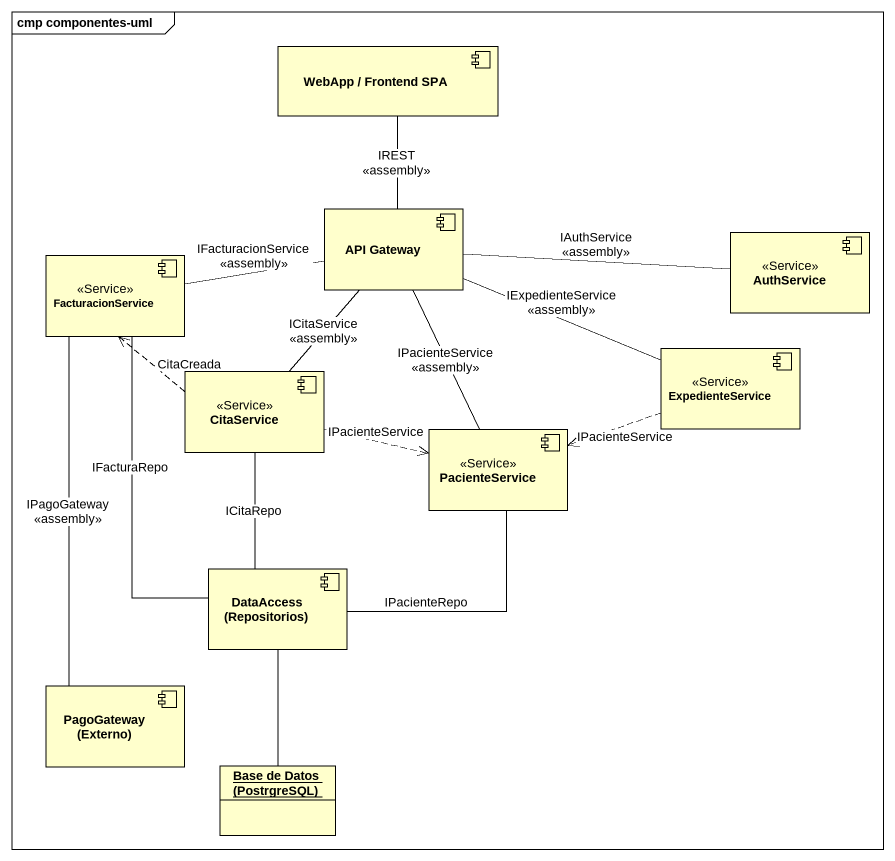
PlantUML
@startuml
mainframe cmp componentes-uml
allowmixing
hide circle
hide empty members
component "WebApp / Frontend SPA" as WebApp_Frontend_SPA
component FacturacionService <<Service>>
component "API Gateway" as API_Gateway
component AuthService <<Service>>
component ExpedienteService <<Service>>
component CitaService <<Service>>
component PacienteService <<Service>>
component "DataAccess (Repositorios)" as DataAccess_Repositorios
component "PagoGateway (Externo)" as PagoGateway_Externo
object "Base de Datos (PostrgreSQL)" as Base_de_Datos_PostrgreSQL
WebApp_Frontend_SPA -- API_Gateway : IREST\n<<assembly>>
FacturacionService -- DataAccess_Repositorios : IFacturaRepo
FacturacionService -- PagoGateway_Externo : IPagoGateway\n<<assembly>>
API_Gateway -left- FacturacionService : IFacturacionService\n<<assembly>>
API_Gateway -right- AuthService : IAuthService\n<<assembly>>
API_Gateway -right- ExpedienteService : IExpedienteService\n<<assembly>>
API_Gateway -- CitaService : ICitaService\n<<assembly>>
API_Gateway -- PacienteService : IPacienteService\n<<assembly>>
ExpedienteService .left.> PacienteService : IPacienteService
CitaService .up.> FacturacionService : CitaCreada
CitaService .right.> PacienteService : IPacienteService
CitaService -- DataAccess_Repositorios : ICitaRepo
PacienteService -- DataAccess_Repositorios : IPacienteRepo
DataAccess_Repositorios -- Base_de_Datos_PostrgreSQL
@enduml
